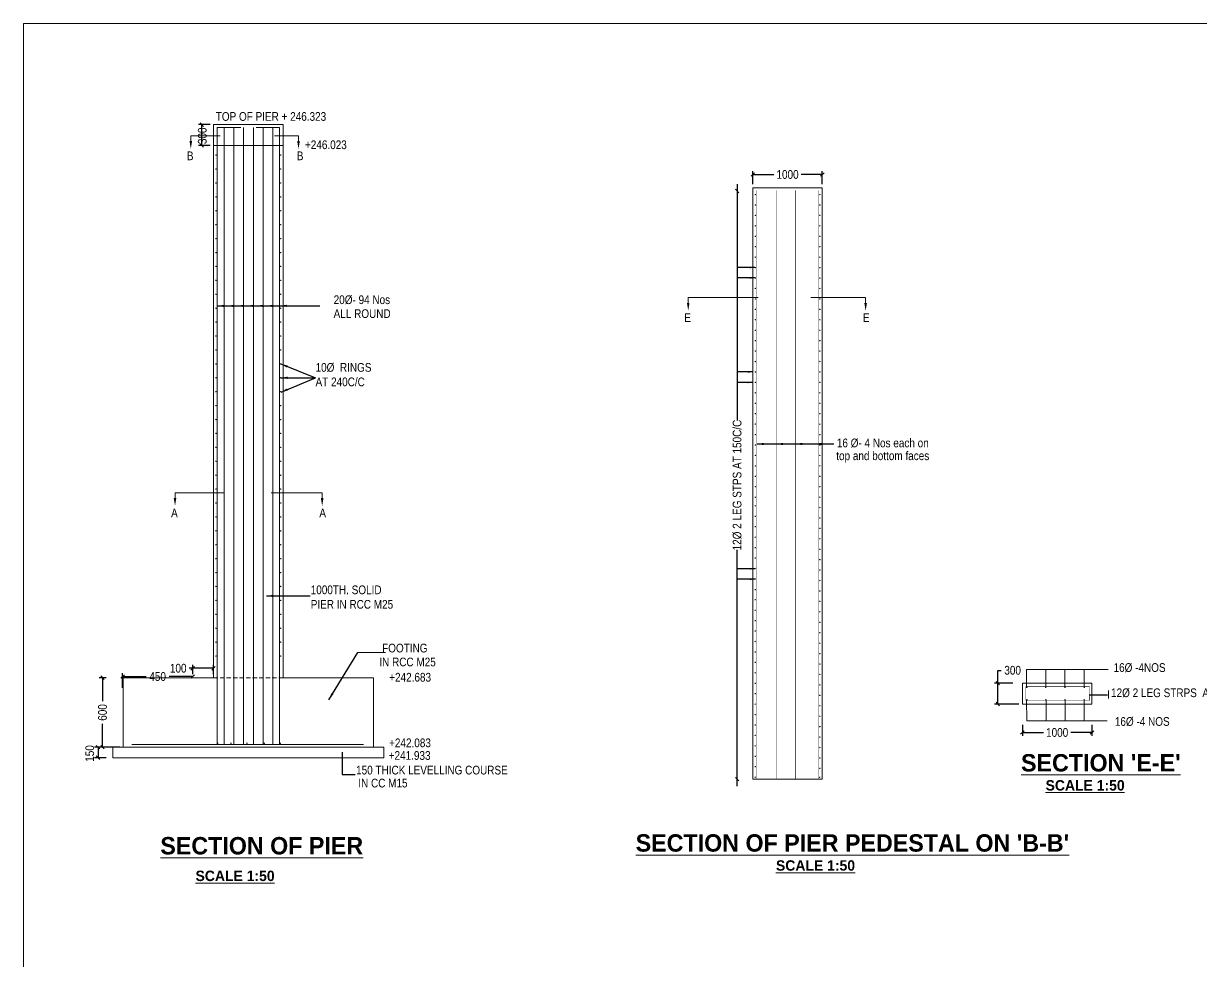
# Model space of a CAD drawing. Header units: millimetres. Extents: x 661061 to 1163463, y -603300 to -1950.
# Drawn here: x 1083070 to 1116943, y -28910 to -1950 of the extents above; entities that cross this region are included whole.
import ezdxf

# ---------------------------------------------------------------- set-up
doc = ezdxf.new("R2010")
doc.units = ezdxf.units.MM
doc.linetypes.add('DASHED', pattern=[0.75, 0.5, -0.25])
doc.layers.add('abutment', color=7, linetype='Continuous')
doc.layers.add('canal', color=7, linetype='Continuous')
doc.styles.add('ARIAL NARROW', font='ARIALN.TTF')
doc.styles.add('arn', font='ARIALN.TTF')
doc.styles.add('CITYBLUEPR', font='cityb___.ttf')
doc.dimstyles.get("Standard").update_dxf_attribs({"dimtxt": 0.18, "dimasz": 0.18, "dimexe": 0.18, "dimexo": 0.0625, "dimgap": 0.09, "dimtad": 0, "dimtih": 1, "dimtoh": 1, "dimdec": 4, "dimzin": 0, "dimdsep": 46, "dimtxsty": 'Standard', "dimcen": 0.09, "dimadec": 0, "dimazin": 0, "dimtfac": 1, "dimtdec": 4, "dimtofl": 0, "dimtmove": 0, "dimatfit": 3, "dimfxl": 1, "dimtolj": 1, "dimtzin": 0, "dimarcsym": 0})
doc.dimstyles.new('STANDARD$0', dxfattribs={"dimscale": 88.888889, "dimtxt": 0.02, "dimasz": 0.02, "dimexe": 0.05, "dimexo": 0.1, "dimgap": 0.002, "dimtad": 2, "dimdec": 0, "dimzin": 1, "dimdsep": 46, "dimtxsty": 'Standard', "dimcen": 0.09, "dimadec": 0, "dimazin": 0, "dimtfac": 1, "dimtdec": 4, "dimtofl": 0, "dimtmove": 0, "dimatfit": 3, "dimfxl": 1, "dimtolj": 1, "dimtzin": 1, "dimarcsym": 0})
doc.dimstyles.new('STANDARD$7', dxfattribs={"dimtxt": 2, "dimasz": 2, "dimexe": 1.25, "dimexo": 0.625, "dimtad": 1, "dimdec": 0, "dimlfac": 0.5, "dimdsep": 46, "dimtxsty": 'Standard', "dimcen": 2.5, "dimadec": 0, "dimazin": 0, "dimtfac": 1, "dimtdec": 0, "dimtmove": 0, "dimatfit": 3, "dimfxl": 1, "dimtolj": 1, "dimtzin": 0, "dimarcsym": 0})

# ---------------------------------------------------------------- blocks, each defined once
blk = doc.blocks.new('_Oblique')
at = {"color": 0, "linetype": 'ByBlock', "lineweight": -2}
blk.add_line((-0.5, -0.5), (0.5, 0.5), dxfattribs=at)
blk = doc.blocks.new('*D184')
at = {"layer": 'canal', "color": 0, "linetype": 'Continuous', "lineweight": -2, "transparency": 16777216}
for p, q in [((1111088, -20910), (1111088, -20542)), ((1111088, -20542), (1111188, -20542)), ((1111523, -20910), (1110988, -20910)), ((1111088, -21510), (1111088, -20910)), ((1111694, -21510), (1110988, -21510))]:
    blk.add_line(p, q, dxfattribs=at)
at = {"layer": 'Defpoints', "color": 0, "linetype": 'Continuous', "lineweight": 9, "transparency": 16777216}
for p in [(1111623, -20910), (1111088, -21510), (1111794, -21510)]:
    blk.add_point(p, dxfattribs=at)
at = {"layer": 'canal', "color": 0, "linetype": 'Continuous', "lineweight": -2, "transparency": 16777216, "xscale": 100, "yscale": 100, "zscale": 100}
for p, rotation in [((1111088, -20910), 90), ((1111088, -21510), 270)]:
    blk.add_blockref('_Oblique', p, dxfattribs=dict(at, rotation=rotation))
at = {"layer": 'canal', "color": 0, "linetype": 'Continuous', "lineweight": 9, "transparency": 16777216, "insert": (1111514, -20542), "char_height": 250, "attachment_point": 5, "style": 'ARIAL NARROW'}
blk.add_mtext('\\A1;300', dxfattribs=at)
blk = doc.blocks.new('*D185')
at = {"layer": 'abutment', "color": 0, "linetype": 'ByBlock', "lineweight": -2, "transparency": 16777216}
for p, q in [((1103593, -6565), (1103593, -13359)), ((1103593, -23868), (1103593, -17074))]:
    blk.add_line(p, q, dxfattribs=at)
at = {"layer": 'Defpoints', "color": 0, "linetype": 'ByBlock', "lineweight": 9, "transparency": 16777216}
for p in [(1103935, -6765), (1103593, -23668), (1104040, -23668)]:
    blk.add_point(p, dxfattribs=at)
at = {"layer": 'abutment', "color": 0, "linetype": 'ByBlock', "lineweight": -2, "transparency": 16777216, "xscale": 100, "yscale": 100, "zscale": 100}
for p, rotation in [((1103593, -6765), 90), ((1103593, -23668), 270)]:
    blk.add_blockref('_Oblique', p, dxfattribs=dict(at, rotation=rotation))
at = {"layer": 'abutment', "color": 0, "linetype": 'ByBlock', "lineweight": 9, "transparency": 16777216, "insert": (1103593, -15216), "char_height": 250, "attachment_point": 5, "rotation": 90, "style": 'arn'}
blk.add_mtext('\\A1;12%%C 2 LEG STPS AT 150C/C', dxfattribs=at)
blk = doc.blocks.new('*D209')
at = {"layer": 'canal', "color": 0, "linetype": 'Continuous', "lineweight": -2, "transparency": 16777216}
for p, q in [((1087934, -20483), (1087834, -20483)), ((1087934, -20653), (1087934, -20383)), ((1088534, -20483), (1087934, -20483)), ((1088534, -20653), (1088534, -20383))]:
    blk.add_line(p, q, dxfattribs=at)
at = {"layer": 'Defpoints', "color": 0, "linetype": 'Continuous', "lineweight": 9, "transparency": 16777216}
for p in [(1087934, -20483), (1087934, -20753), (1088534, -20753)]:
    blk.add_point(p, dxfattribs=at)
at = {"layer": 'canal', "color": 0, "linetype": 'Continuous', "lineweight": -2, "transparency": 16777216, "xscale": 100, "yscale": 100, "zscale": 100, "rotation": 180}
blk.add_blockref('_Oblique', (1087934, -20483), dxfattribs=at)
at = {"layer": 'canal', "color": 0, "linetype": 'Continuous', "lineweight": -2, "transparency": 16777216, "xscale": 100, "yscale": 100, "zscale": 100}
blk.add_blockref('_Oblique', (1088534, -20483), dxfattribs=at)
at = {"layer": 'canal', "color": 0, "linetype": 'Continuous', "lineweight": 9, "transparency": 16777216, "insert": (1087517, -20483), "char_height": 250, "attachment_point": 5, "style": 'ARIAL NARROW'}
blk.add_mtext('\\A1;100', dxfattribs=at)
blk = doc.blocks.new('*D187')
at = {"layer": 'canal', "color": 0, "linetype": 'Continuous', "lineweight": -2, "transparency": 16777216}
for p, q in [((1085447, -20753), (1085240, -20753)), ((1085340, -20753), (1085340, -21426)), ((1085340, -22753), (1085340, -22080)), ((1085834, -22753), (1085240, -22753))]:
    blk.add_line(p, q, dxfattribs=at)
at = {"layer": 'Defpoints', "color": 0, "linetype": 'Continuous', "lineweight": 9, "transparency": 16777216}
for p in [(1085547, -20753), (1085340, -22753), (1085934, -22753)]:
    blk.add_point(p, dxfattribs=at)
at = {"layer": 'canal', "color": 0, "linetype": 'Continuous', "lineweight": -2, "transparency": 16777216, "xscale": 100, "yscale": 100, "zscale": 100}
for p, rotation in [((1085340, -20753), 90), ((1085340, -22753), 270)]:
    blk.add_blockref('_Oblique', p, dxfattribs=dict(at, rotation=rotation))
at = {"layer": 'canal', "color": 0, "linetype": 'Continuous', "lineweight": 9, "transparency": 16777216, "insert": (1085340, -21753), "char_height": 250, "attachment_point": 5, "rotation": 90, "style": 'ARIAL NARROW'}
blk.add_mtext('\\A1;600', dxfattribs=at)
blk = doc.blocks.new('*D210')
at = {"layer": 'canal', "color": 0, "linetype": 'Continuous', "lineweight": -2, "transparency": 16777216}
for p, q in [((1088434, -4855), (1088099, -4855)), ((1088199, -5455), (1088199, -4855)), ((1088434, -5455), (1088099, -5455))]:
    blk.add_line(p, q, dxfattribs=at)
at = {"layer": 'Defpoints', "color": 0, "linetype": 'Continuous', "lineweight": 9, "transparency": 16777216}
for p in [(1088199, -4855), (1088534, -4855), (1088534, -5455)]:
    blk.add_point(p, dxfattribs=at)
at = {"layer": 'canal', "color": 0, "linetype": 'Continuous', "lineweight": -2, "transparency": 16777216, "xscale": 100, "yscale": 100, "zscale": 100}
for p, rotation in [((1088199, -4855), 90), ((1088199, -5455), 270)]:
    blk.add_blockref('_Oblique', p, dxfattribs=dict(at, rotation=rotation))
at = {"layer": 'canal', "color": 0, "linetype": 'Continuous', "lineweight": 9, "transparency": 16777216, "insert": (1088211, -5177), "char_height": 250, "attachment_point": 5, "rotation": 90, "style": 'ARIAL NARROW'}
blk.add_mtext('\\A1;300', dxfattribs=at)
blk = doc.blocks.new('*D211')
at = {"layer": 'canal', "color": 0, "linetype": 'Continuous', "lineweight": -2, "transparency": 16777216}
for p, q in [((1104040, -6568), (1104040, -6190)), ((1104040, -6290), (1104644, -6290)), ((1106040, -6290), (1105436, -6290)), ((1106040, -6568), (1106040, -6190))]:
    blk.add_line(p, q, dxfattribs=at)
at = {"layer": 'Defpoints', "color": 0, "linetype": 'Continuous', "lineweight": 9, "transparency": 16777216}
for p in [(1106040, -6290), (1104040, -6668), (1106040, -6668)]:
    blk.add_point(p, dxfattribs=at)
at = {"layer": 'canal', "color": 0, "linetype": 'Continuous', "lineweight": -2, "transparency": 16777216, "xscale": 100, "yscale": 100, "zscale": 100, "rotation": 180}
blk.add_blockref('_Oblique', (1104040, -6290), dxfattribs=at)
at = {"layer": 'canal', "color": 0, "linetype": 'Continuous', "lineweight": -2, "transparency": 16777216, "xscale": 100, "yscale": 100, "zscale": 100}
blk.add_blockref('_Oblique', (1106040, -6290), dxfattribs=at)
at = {"layer": 'canal', "color": 0, "linetype": 'Continuous', "lineweight": 9, "transparency": 16777216, "insert": (1105040, -6290), "char_height": 250, "attachment_point": 5, "style": 'ARIAL NARROW'}
blk.add_mtext('\\A1;1000', dxfattribs=at)
blk = doc.blocks.new('*D188')
at = {"layer": 'canal', "color": 0, "linetype": 'Continuous', "lineweight": -2, "transparency": 16777216}
for p, q in [((1111794, -22110), (1111794, -22429)), ((1111794, -22329), (1112398, -22329)), ((1113794, -22329), (1113190, -22329)), ((1113794, -22110), (1113794, -22429))]:
    blk.add_line(p, q, dxfattribs=at)
at = {"layer": 'Defpoints', "color": 0, "linetype": 'Continuous', "lineweight": 9, "transparency": 16777216}
for p in [(1111794, -22010), (1113794, -22010), (1113794, -22329)]:
    blk.add_point(p, dxfattribs=at)
at = {"layer": 'canal', "color": 0, "linetype": 'Continuous', "lineweight": -2, "transparency": 16777216, "xscale": 100, "yscale": 100, "zscale": 100, "rotation": 180}
blk.add_blockref('_Oblique', (1111794, -22329), dxfattribs=at)
at = {"layer": 'canal', "color": 0, "linetype": 'Continuous', "lineweight": -2, "transparency": 16777216, "xscale": 100, "yscale": 100, "zscale": 100}
blk.add_blockref('_Oblique', (1113794, -22329), dxfattribs=at)
at = {"layer": 'canal', "color": 0, "linetype": 'Continuous', "lineweight": 9, "transparency": 16777216, "insert": (1112794, -22329), "char_height": 250, "attachment_point": 5, "style": 'ARIAL NARROW'}
blk.add_mtext('\\A1;1000', dxfattribs=at)
blk = doc.blocks.new('*D200')
at = {"layer": 'canal', "color": 0, "linetype": 'Continuous', "lineweight": -2, "transparency": 16777216}
for p, q in [((1085449, -22753), (1085111, -22753)), ((1085211, -22753), (1085211, -23053)), ((1085441, -23053), (1085111, -23053))]:
    blk.add_line(p, q, dxfattribs=at)
at = {"layer": 'Defpoints', "color": 0, "linetype": 'Continuous', "lineweight": 9, "transparency": 16777216}
for p in [(1085549, -22753), (1085211, -23053), (1085541, -23053)]:
    blk.add_point(p, dxfattribs=at)
at = {"layer": 'canal', "color": 0, "linetype": 'Continuous', "lineweight": -2, "transparency": 16777216, "xscale": 100, "yscale": 100, "zscale": 100}
for p, rotation in [((1085211, -22753), 90), ((1085211, -23053), 270)]:
    blk.add_blockref('_Oblique', p, dxfattribs=dict(at, rotation=rotation))
at = {"layer": 'canal', "color": 0, "linetype": 'Continuous', "lineweight": 9, "transparency": 16777216, "insert": (1084974, -22932), "char_height": 250, "attachment_point": 5, "rotation": 90, "style": 'ARIAL NARROW'}
blk.add_mtext('\\A1;150', dxfattribs=at)
blk = doc.blocks.new('*D214')
at = {"layer": 'canal', "color": 0, "linetype": 'Continuous', "lineweight": -2, "transparency": 16777216}
for p, q in [((1085919, -21047), (1085919, -20621)), ((1087934, -20653), (1087934, -20621)), ((1085919, -20721), (1086596, -20721)), ((1087934, -20721), (1087257, -20721))]:
    blk.add_line(p, q, dxfattribs=at)
at = {"layer": 'Defpoints', "color": 0, "linetype": 'Continuous', "lineweight": 9, "transparency": 16777216}
for p in [(1085919, -20721), (1087934, -20753), (1085919, -21147)]:
    blk.add_point(p, dxfattribs=at)
at = {"layer": 'canal', "color": 0, "linetype": 'Continuous', "lineweight": -2, "transparency": 16777216, "xscale": 100, "yscale": 100, "zscale": 100, "rotation": 180}
blk.add_blockref('_Oblique', (1085919, -20721), dxfattribs=at)
at = {"layer": 'canal', "color": 0, "linetype": 'Continuous', "lineweight": -2, "transparency": 16777216, "xscale": 100, "yscale": 100, "zscale": 100}
blk.add_blockref('_Oblique', (1087934, -20721), dxfattribs=at)
at = {"layer": 'canal', "color": 0, "linetype": 'Continuous', "lineweight": 9, "transparency": 16777216, "insert": (1086926, -20721), "char_height": 250, "attachment_point": 5, "style": 'ARIAL NARROW'}
blk.add_mtext('\\A1;450', dxfattribs=at)

msp = doc.modelspace()

# ---------------------------------------------------------------- linework, layer by layer
at = {"layer": 'abutment', "color": 0, "linetype": 'ByBlock', "lineweight": 9}
for p, q in [((1163462.7, -1950), (1083070, -1950)), ((1083070, -56950), (1083070, -1950)), ((1088533.5, -20752.9), (1088533.5, -4854.9)), ((1088533.5, -4854.9), (1090533.5, -4854.9)), ((1088533.5, -20752.9), (1088533.5, -4854.9)), ((1088633.5, -22672.9), (1088633.5, -4934.9)), ((1088633.5, -4934.9), (1089315.1, -4934.9)), ((1088839.7, -22672.9), (1088839.7, -4934.9)), ((1089119.7, -4934.9), (1089119.7, -22672.9)), ((1089399.7, -4937.5), (1089399.7, -22672.9)), ((1089679.7, -4938.8), (1089679.7, -22672.9)), ((1090433.5, -4934.9), (1089755.6, -4934.9)), ((1089959.7, -4934.9), (1089959.7, -22672.9)), ((1090239.7, -4934.9), (1090239.7, -22672.9)), ((1090433.5, -22672.9), (1090433.5, -4934.9)), ((1090533.5, -20752.9), (1090533.5, -4854.9)), ((1087879.5, -5176.5), (1088720.5, -5176.5)), ((1087879.5, -5326.5), (1087879.5, -5176.5)), ((1090976.6, -5176.5), (1090290.4, -5176.5)), ((1090976.6, -5326.5), (1090976.6, -5176.5)), ((1088533.5, -5454.9), (1090533.5, -5454.9)), ((1104040, -6668.1), (1106040, -6668.1)), ((1104040, -6668.1), (1104040, -23668.1)), ((1106040, -6668.1), (1106040, -15668.1)), ((1106040, -6668.1), (1106040, -23668.1)), ((1102183.9, -9829), (1104199.1, -9829)), ((1102183.9, -9979), (1102183.9, -9829)), ((1107286.1, -9829), (1105712.7, -9829)), ((1107286.1, -9979), (1107286.1, -9829)), ((1087425.8, -15440.2), (1088833.5, -15440.2)), ((1087425.8, -15590.2), (1087425.8, -15440.2)), ((1091657, -15440.2), (1090194.1, -15440.2)), ((1091657, -15590.2), (1091657, -15440.2)), ((1092679.5, -20029.4), (1093478.2, -20029.4)), ((1111915.1, -20516.9), (1114261.4, -20516.9)), ((1111915.1, -21041.6), (1111915.1, -20516.9)), ((1112467.1, -21041.6), (1112467.1, -20516.9)), ((1113019.1, -21041.6), (1113019.1, -20516.9)), ((1113571.1, -21041.6), (1113571.1, -20516.9)), ((1085933.5, -20752.9), (1085933.5, -22752.9)), ((1093133.5, -20752.9), (1093133.5, -22752.9)), ((1111793.7, -20910.5), (1113793.7, -20910.5)), ((1111793.7, -21510.5), (1111793.7, -20910.5)), ((1113793.7, -21510.5), (1113793.7, -20910.5)), ((1114234.4, -21248.7), (1114273, -21256.4)), ((1114273, -21256.4), (1114273, -21118.9)), ((1114273, -21256.4), (1114273, -21347.4)), ((1113793.7, -21510.5), (1111793.7, -21510.5)), ((1111915.1, -21379.3), (1111918.3, -21997.2)), ((1112473.1, -21379.3), (1112473.1, -21994.3)), ((1113023.8, -21389.3), (1113023.8, -22004.3)), ((1113570.8, -21410.5), (1113570.8, -21994.3)), ((1111918.4, -21997.2), (1114235.6, -21995.2)), ((1086186.5, -22672.9), (1092843.6, -22672.9)), ((1085633.5, -22752.9), (1093433.5, -22752.9)), ((1085633.5, -23052.9), (1085633.5, -22752.9)), ((1085823, -22752.9), (1093433.5, -22752.9)), ((1093433.5, -22752.9), (1093433.5, -23052.9)), ((1085633.5, -23052.9), (1093433.5, -23052.9)), ((1104040, -23668.1), (1106040, -23668.1))]:
    msp.add_line(p, q, dxfattribs=at)
at = {"layer": 'abutment', "color": 0, "lineweight": 9, "ltscale": 250}
for p, q in [((1088533.5, -20752.9), (1085933.5, -20752.9)), ((1090533.5, -20752.9), (1093133.5, -20752.9))]:
    msp.add_line(p, q, dxfattribs=at)
at = {"layer": 'abutment', "color": 0, "linetype": 'DASHED', "lineweight": 9, "ltscale": 250}
msp.add_line((1088533.5, -20752.9), (1090533.5, -20752.9), dxfattribs=at)
at = {"layer": 'abutment', "color": 0, "linetype": 'ByBlock', "lineweight": 9, "const_width": 20}
for points in [[(1088612.3, -5732, 1), (1088592.3, -5732, 1)], [(1090454.7, -5732, -1), (1090474.7, -5732, -1)], [(1088612.3, -6132, 1), (1088592.3, -6132, 1)], [(1090454.7, -6132, -1), (1090474.7, -6132, -1)], [(1088612.3, -6532, 1), (1088592.3, -6532, 1)], [(1090454.7, -6532, -1), (1090474.7, -6532, -1)], [(1088612.3, -6932, 1), (1088592.3, -6932, 1)], [(1090454.7, -6932, -1), (1090474.7, -6932, -1)], [(1104126.7, -6864.9, -1), (1104106.7, -6864.9, -1)], [(1105979, -6864.9, -1), (1105959, -6864.9, -1)], [(1088612.3, -7332, 1), (1088592.3, -7332, 1)], [(1090454.7, -7332, -1), (1090474.7, -7332, -1)], [(1104126.7, -7164.9, -1), (1104106.7, -7164.9, -1)], [(1104126.7, -7464.9, -1), (1104106.7, -7464.9, -1)], [(1105979, -7164.9, -1), (1105959, -7164.9, -1)], [(1105979, -7464.9, -1), (1105959, -7464.9, -1)], [(1088612.3, -7732, 1), (1088592.3, -7732, 1)], [(1090454.7, -7732, -1), (1090474.7, -7732, -1)], [(1104126.7, -7764.9, -1), (1104106.7, -7764.9, -1)], [(1105979, -7764.9, -1), (1105959, -7764.9, -1)], [(1088612.3, -8132, 1), (1088592.3, -8132, 1)], [(1090454.7, -8132, -1), (1090474.7, -8132, -1)], [(1104126.7, -8064.9, -1), (1104106.7, -8064.9, -1)], [(1105979, -8064.9, -1), (1105959, -8064.9, -1)], [(1104126.7, -8364.9, -1), (1104106.7, -8364.9, -1)], [(1105979, -8364.9, -1), (1105959, -8364.9, -1)], [(1088612.3, -8532, 1), (1088592.3, -8532, 1)], [(1090454.7, -8532, -1), (1090474.7, -8532, -1)], [(1104126.7, -8664.9, -1), (1104106.7, -8664.9, -1)], [(1105979, -8664.9, -1), (1105959, -8664.9, -1)], [(1088612.3, -8932, 1), (1088592.3, -8932, 1)], [(1090454.7, -8932, -1), (1090474.7, -8932, -1)], [(1104126.7, -8964.9, -1), (1104106.7, -8964.9, -1)], [(1105979, -8964.9, -1), (1105959, -8964.9, -1)], [(1088612.3, -9332, 1), (1088592.3, -9332, 1)], [(1090454.7, -9332, -1), (1090474.7, -9332, -1)], [(1104126.7, -9264.9, -1), (1104106.7, -9264.9, -1)], [(1105979, -9264.9, -1), (1105959, -9264.9, -1)], [(1088612.3, -9732, 1), (1088592.3, -9732, 1)], [(1090454.7, -9732, -1), (1090474.7, -9732, -1)], [(1104126.7, -9564.9, -1), (1104106.7, -9564.9, -1)], [(1105979, -9564.9, -1), (1105959, -9564.9, -1)], [(1088612.3, -10132, 1), (1088592.3, -10132, 1)], [(1090454.7, -10132, -1), (1090474.7, -10132, -1)], [(1104126.7, -9864.9, -1), (1104106.7, -9864.9, -1)], [(1104126.7, -10164.9, -1), (1104106.7, -10164.9, -1)], [(1105979, -9864.9, -1), (1105959, -9864.9, -1)], [(1105979, -10164.9, -1), (1105959, -10164.9, -1)], [(1104126.7, -10464.9, -1), (1104106.7, -10464.9, -1)], [(1105979, -10464.9, -1), (1105959, -10464.9, -1)], [(1088612.3, -10532, 1), (1088592.3, -10532, 1)], [(1090454.7, -10532, -1), (1090474.7, -10532, -1)], [(1104126.7, -10764.9, -1), (1104106.7, -10764.9, -1)], [(1105979, -10764.9, -1), (1105959, -10764.9, -1)], [(1088612.3, -10932, 1), (1088592.3, -10932, 1)], [(1090454.7, -10932, -1), (1090474.7, -10932, -1)], [(1104126.7, -11064.9, -1), (1104106.7, -11064.9, -1)], [(1105979, -11064.9, -1), (1105959, -11064.9, -1)], [(1088612.3, -11332, 1), (1088592.3, -11332, 1)], [(1090454.7, -11332, -1), (1090474.7, -11332, -1)], [(1104126.7, -11364.9, -1), (1104106.7, -11364.9, -1)], [(1105979, -11364.9, -1), (1105959, -11364.9, -1)], [(1088612.3, -11732, 1), (1088592.3, -11732, 1)], [(1090454.7, -11732, -1), (1090474.7, -11732, -1)], [(1104126.7, -11664.9, -1), (1104106.7, -11664.9, -1)], [(1105979, -11664.9, -1), (1105959, -11664.9, -1)], [(1088612.3, -12132, 1), (1088592.3, -12132, 1)], [(1090454.7, -12132, -1), (1090474.7, -12132, -1)], [(1104126.7, -11964.9, -1), (1104106.7, -11964.9, -1)], [(1105979, -11964.9, -1), (1105959, -11964.9, -1)], [(1088612.3, -12532, 1), (1088592.3, -12532, 1)], [(1090454.7, -12532, -1), (1090474.7, -12532, -1)], [(1104126.7, -12264.9, -1), (1104106.7, -12264.9, -1)], [(1105979, -12264.9, -1), (1105959, -12264.9, -1)], [(1104126.7, -12564.9, -1), (1104106.7, -12564.9, -1)], [(1104126.7, -12864.9, -1), (1104106.7, -12864.9, -1)], [(1105979, -12564.9, -1), (1105959, -12564.9, -1)], [(1105979, -12864.9, -1), (1105959, -12864.9, -1)], [(1088612.3, -12932, 1), (1088592.3, -12932, 1)], [(1090454.7, -12932, -1), (1090474.7, -12932, -1)], [(1104126.7, -13164.9, -1), (1104106.7, -13164.9, -1)], [(1105979, -13164.9, -1), (1105959, -13164.9, -1)], [(1088612.3, -13332, 1), (1088592.3, -13332, 1)], [(1090454.7, -13332, -1), (1090474.7, -13332, -1)], [(1104126.7, -13464.9, -1), (1104106.7, -13464.9, -1)], [(1105979, -13464.9, -1), (1105959, -13464.9, -1)], [(1088612.3, -13732, 1), (1088592.3, -13732, 1)], [(1090454.7, -13732, -1), (1090474.7, -13732, -1)], [(1104126.7, -13764.9, -1), (1104106.7, -13764.9, -1)], [(1105979, -13764.9, -1), (1105959, -13764.9, -1)], [(1088612.3, -14132, 1), (1088592.3, -14132, 1)], [(1090454.7, -14132, -1), (1090474.7, -14132, -1)], [(1104126.7, -14064.9, -1), (1104106.7, -14064.9, -1)], [(1105979, -14064.9, -1), (1105959, -14064.9, -1)], [(1088612.3, -14532, 1), (1088592.3, -14532, 1)], [(1090454.7, -14532, -1), (1090474.7, -14532, -1)], [(1104126.7, -14364.9, -1), (1104106.7, -14364.9, -1)], [(1105979, -14364.9, -1), (1105959, -14364.9, -1)], [(1104126.7, -14664.9, -1), (1104106.7, -14664.9, -1)], [(1105979, -14664.9, -1), (1105959, -14664.9, -1)], [(1088612.3, -14932, 1), (1088592.3, -14932, 1)], [(1090454.7, -14932, -1), (1090474.7, -14932, -1)], [(1104126.7, -14964.9, -1), (1104106.7, -14964.9, -1)], [(1105979, -14964.9, -1), (1105959, -14964.9, -1)], [(1088612.3, -15332, 1), (1088592.3, -15332, 1)], [(1090454.7, -15332, -1), (1090474.7, -15332, -1)], [(1104126.7, -15264.9, -1), (1104106.7, -15264.9, -1)], [(1104126.7, -15564.9, -1), (1104106.7, -15564.9, -1)], [(1105979, -15264.9, -1), (1105959, -15264.9, -1)], [(1105979, -15564.9, -1), (1105959, -15564.9, -1)], [(1088612.3, -15732, 1), (1088592.3, -15732, 1)], [(1090454.7, -15732, -1), (1090474.7, -15732, -1)], [(1104120, -15813.5, -1), (1104100, -15813.5, -1)], [(1105979, -15860.9, -1), (1105959, -15860.9, -1)], [(1088612.3, -16132, 1), (1088592.3, -16132, 1)], [(1090454.7, -16132, -1), (1090474.7, -16132, -1)], [(1104120, -16113.5, -1), (1104100, -16113.5, -1)], [(1105979, -16160.9, -1), (1105959, -16160.9, -1)], [(1088612.3, -16532, 1), (1088592.3, -16532, 1)], [(1090454.7, -16532, -1), (1090474.7, -16532, -1)], [(1104120, -16413.5, -1), (1104100, -16413.5, -1)], [(1105979, -16460.9, -1), (1105959, -16460.9, -1)], [(1088612.3, -16932, 1), (1088592.3, -16932, 1)], [(1090454.7, -16932, -1), (1090474.7, -16932, -1)], [(1104120, -16713.5, -1), (1104100, -16713.5, -1)], [(1105979, -16760.9, -1), (1105959, -16760.9, -1)], [(1104120, -17013.5, -1), (1104100, -17013.5, -1)], [(1105979, -17060.9, -1), (1105959, -17060.9, -1)], [(1088612.3, -17332, 1), (1088592.3, -17332, 1)], [(1090454.7, -17332, -1), (1090474.7, -17332, -1)], [(1104120, -17313.5, -1), (1104100, -17313.5, -1)], [(1104120, -17613.5, -1), (1104100, -17613.5, -1)], [(1105979, -17360.9, -1), (1105959, -17360.9, -1)], [(1088612.3, -17732, 1), (1088592.3, -17732, 1)], [(1090454.7, -17732, -1), (1090474.7, -17732, -1)], [(1104120, -17913.5, -1), (1104100, -17913.5, -1)], [(1105979, -17660.9, -1), (1105959, -17660.9, -1)], [(1105979, -17960.9, -1), (1105959, -17960.9, -1)], [(1088612.3, -18132, 1), (1088592.3, -18132, 1)], [(1090454.7, -18132, -1), (1090474.7, -18132, -1)], [(1104122.6, -18223, -1), (1104102.6, -18223, -1)], [(1105979, -18260.9, -1), (1105959, -18260.9, -1)], [(1088612.3, -18532, 1), (1088592.3, -18532, 1)], [(1090454.7, -18532, -1), (1090474.7, -18532, -1)], [(1104120, -18513.5, -1), (1104100, -18513.5, -1)], [(1105979, -18560.9, -1), (1105959, -18560.9, -1)], [(1088612.3, -18932, 1), (1088592.3, -18932, 1)], [(1090454.7, -18932, -1), (1090474.7, -18932, -1)], [(1104120, -18813.5, -1), (1104100, -18813.5, -1)], [(1105979, -18860.9, -1), (1105959, -18860.9, -1)], [(1104120, -19113.5, -1), (1104100, -19113.5, -1)], [(1105979, -19160.9, -1), (1105959, -19160.9, -1)], [(1088612.3, -19332, 1), (1088592.3, -19332, 1)], [(1090454.7, -19332, -1), (1090474.7, -19332, -1)], [(1104120, -19413.5, -1), (1104100, -19413.5, -1)], [(1105979, -19460.9, -1), (1105959, -19460.9, -1)], [(1088612.3, -19732, 1), (1088592.3, -19732, 1)], [(1090454.7, -19732, -1), (1090474.7, -19732, -1)], [(1104120, -19713.5, -1), (1104100, -19713.5, -1)], [(1105979, -19760.9, -1), (1105959, -19760.9, -1)], [(1088612.3, -20132, 1), (1088592.3, -20132, 1)], [(1090454.7, -20132, -1), (1090474.7, -20132, -1)], [(1104120, -20013.5, -1), (1104100, -20013.5, -1)], [(1104120, -20313.5, -1), (1104100, -20313.5, -1)], [(1105979, -20060.9, -1), (1105959, -20060.9, -1)], [(1104120, -20613.5, -1), (1104100, -20613.5, -1)], [(1105979, -20360.9, -1), (1105959, -20360.9, -1)], [(1105979, -20660.9, -1), (1105959, -20660.9, -1)], [(1104120, -20913.5, -1), (1104100, -20913.5, -1)], [(1105979, -20960.9, -1), (1105959, -20960.9, -1)], [(1104120, -21213.5, -1), (1104100, -21213.5, -1)], [(1105979, -21260.9, -1), (1105959, -21260.9, -1)], [(1111934.7, -21031.6, -1), (1111914.7, -21031.6, -1)], [(1112477.1, -21031.6, -1), (1112457.1, -21031.6, -1)], [(1113029.1, -21031.6, -1), (1113009.1, -21031.6, -1)], [(1113581.1, -21031.6, -1), (1113561.1, -21031.6, -1)], [(1104120, -21513.5, -1), (1104100, -21513.5, -1)], [(1105979, -21560.9, -1), (1105959, -21560.9, -1)], [(1111934.7, -21389.3, 1), (1111914.7, -21389.3, 1)], [(1112477.1, -21389.3, 1), (1112457.1, -21389.3, 1)], [(1113029.1, -21389.3, 1), (1113009.1, -21389.3, 1)], [(1113581.1, -21389.3, 1), (1113561.1, -21389.3, 1)], [(1104120, -21813.5, -1), (1104100, -21813.5, -1)], [(1105979, -21860.9, -1), (1105959, -21860.9, -1)], [(1104120, -22113.5, -1), (1104100, -22113.5, -1)], [(1105979, -22160.9, -1), (1105959, -22160.9, -1)], [(1088660.7, -22639.9, -1), (1088641.5, -22634.2, -1)], [(1089043.6, -22639.9, -1), (1089024.4, -22634.2, -1)], [(1089503.4, -22639.9, -1), (1089484.2, -22634.2, -1)], [(1089986.7, -22639.9, 1), (1090005.8, -22634.2, 1)], [(1090446.4, -22639.9, 1), (1090465.6, -22634.2, 1)], [(1104120, -22413.5, -1), (1104100, -22413.5, -1)], [(1104120, -22713.5, -1), (1104100, -22713.5, -1)], [(1105979, -22460.9, -1), (1105959, -22460.9, -1)], [(1104120, -23013.5, -1), (1104100, -23013.5, -1)], [(1105979, -22760.9, -1), (1105959, -22760.9, -1)], [(1104120, -23313.5, -1), (1104100, -23313.5, -1)], [(1105979, -23060.9, -1), (1105959, -23060.9, -1)], [(1105979, -23360.9, -1), (1105959, -23360.9, -1)], [(1104120, -23613.5, -1), (1104100, -23613.5, -1)], [(1105974.9, -23617, -1), (1105954.9, -23617, -1)]]:
    msp.add_lwpolyline(points, format="xyb", close=True, dxfattribs=at)
at = {"layer": 'abutment', "color": 0, "linetype": 'ByBlock', "lineweight": 9, "const_width": 12.5}
for points in [[(1104155.5, -6748.1), (1104155.5, -23668.1)], [(1104710.5, -6748.1), (1104710.5, -23668.1)], [(1105265.5, -6748.1), (1105265.5, -23668.1)], [(1105930.5, -6748.1), (1105930.5, -23668.1)]]:
    msp.add_lwpolyline(points, dxfattribs=at)
msp.add_lwpolyline([(1111893.7, -21010.5), (1113723.8, -21010.5), (1113718.9, -21410.5), (1111893.7, -21410.5)], close=True, dxfattribs=at)
at = {"layer": 'abutment', "color": 0, "linetype": 'ByBlock', "lineweight": 9}
for points in [[(1087842, -5326.5), (1087879.5, -5551.5), (1087917, -5326.5)], [(1091014.1, -5326.5), (1090976.6, -5551.5), (1090939.1, -5326.5)], [(1102146.4, -9979), (1102183.9, -10204), (1102221.4, -9979)], [(1107323.6, -9979), (1107286.1, -10204), (1107248.6, -9979)], [(1087388.3, -15590.2), (1087425.8, -15815.2), (1087463.3, -15590.2)], [(1091694.5, -15590.2), (1091657, -15815.2), (1091619.5, -15590.2)]]:
    msp.add_solid(points, dxfattribs=at)

# ---------------------------------------------------------------- texts
for s, height, style, p in [('B', 250, 'arn', (1087766.6, -5877.3)), ('B', 250, 'arn', (1090927.6, -5877.3)), ('20%%C- 94 Nos', 250, 'arn', (1091987.6, -10013.1)), ('ALL ROUND', 250, 'arn', (1091987.6, -10413.1)), ('E', 250, 'arn', (1102071, -10529.8)), ('E', 250, 'arn', (1107205.3, -10529.8)), ('16 %%C- 4 Nos each on ', 250, 'arn', (1106458.3, -14130.5)), ('top and bottom faces', 250, 'arn', (1106440.7, -14499.2)), ('A', 250, 'arn', (1087312.8, -16141.1)), ('A', 250, 'arn', (1091576.2, -16141.1)), (' FOOTING', 250, 'arn', (1093301.8, -20026.8)), ('IN RCC M25', 250, 'arn', (1093301.8, -20426.8)), ('+242.683', 250, 'ARIAL NARROW', (1093585.9, -20866.1)), ('16%%C -4NOS ', 250, 'arn', (1114415.6, -20586.8)), ('12%%C 2 LEG STRPS  AT 150C/C', 250, 'arn', (1114343.9, -21311.6)), ('16%%C -4 NOS', 250, 'arn', (1114453.1, -22137.1)), ('+242.083', 250, 'ARIAL NARROW', (1093581.8, -22751.2)), ('+241.933', 250, 'ARIAL NARROW', (1093571.4, -23114.3)), (" %%uSECTION 'E-E'", 500, 'CITYBLUEPR', (1111569.1, -23450)), ('%%USCALE 1:50', 300, 'CITYBLUEPR', (1112461, -23998.1)), ('%%USECTION OF PIER', 500, 'CITYBLUEPR', (1087003.5, -25833.8)), (" %%uSECTION OF PIER PEDESTAL ON 'B-B'", 500, 'CITYBLUEPR', (1100487.5, -25753.9)), ('%%USCALE 1:50', 300, 'CITYBLUEPR', (1104707.4, -26301.9)), ('%%USCALE 1:50', 300, 'CITYBLUEPR', (1088015.4, -26599.8))]:
    msp.add_text(s, height=height, dxfattribs=dict(at, style=style)).set_placement(p)
at = {"layer": 'abutment', "color": 0, "linetype": 'ByBlock', "lineweight": 9, "char_height": 250, "attachment_point": 1}
for s, insert, width, style in [('TOP OF PIER + 246.323', (1088596.8, -4495.3), 3334.45, 'arn'), ('+246.023', (1091163.1, -5308.1), 2289.738, 'ARIAL NARROW')]:
    msp.add_mtext(s, dxfattribs=dict(at, insert=insert, width=width, style=style))
at = {"layer": 'abutment', "color": 0, "linetype": 'ByBlock', "lineweight": 9, "char_height": 250, "attachment_point": 4, "style": 'arn'}
for s, insert in [('10%%C  RINGS\\PAT 240C/C', (1091467.5, -12043.6)), ('1000TH. SOLID\\PPIER IN RCC M25', (1091328.3, -18437.8)), ('150 THICK LEVELLING COURSE ', (1092633.4, -23411.3)), ('IN CC M15', (1092696.2, -23784.4))]:
    msp.add_mtext(s, dxfattribs=dict(at, insert=insert))

# ---------------------------------------------------------------- dimensions: what is measured, and where the dimension line sits
at = {"layer": 'abutment', "color": 0, "linetype": 'ByBlock', "lineweight": 9}
dim = msp.add_linear_dim(base=(1103593.3, -23668.1), p1=(1103935.3, -6764.9), p2=(1104040, -23668.1), angle=90, text='12%%C 2 LEG STPS AT 150C/C', dimstyle='Standard', override={"dimtxt": 250, "dimasz": 100, "dimtih": 0, "dimdec": 0, "dimtxsty": 'arn', "dimblk1": 'Oblique', "dimblk2": 'Oblique', "dimsah": 1, "dimdle": 200, "dimse1": 1, "dimse2": 1}, dxfattribs=at)
dim.commit()
dim.dimension.update_dxf_attribs({"geometry": '*D185', "text_midpoint": (1103593.3, -15216.5)})
at = {"layer": 'canal', "color": 0, "linetype": 'Continuous', "lineweight": 9}
for base, p1, p2, text, override, picture, middle in [((1088198.9, -4854.9), (1088533.5, -5454.9), (1088533.5, -4854.9), '300', {"dimscale": 1, "dimtxt": 250, "dimasz": 100, "dimexe": 100, "dimexo": 100, "dimgap": 100, "dimtad": 0, "dimtoh": 1, "dimzin": 0, "dimtxsty": 'ARIAL NARROW', "dimblk1": 'Oblique', "dimblk2": 'Oblique', "dimsah": 1, "dimtmove": 2, "dimtzin": 0}, '*D210', (1088211, -5176.5)), ((1111087.9, -21510.5), (1111623.4, -20910.5), (1111793.7, -21510.5), '300', {"dimscale": 1, "dimtxt": 250, "dimasz": 100, "dimexe": 100, "dimexo": 100, "dimgap": 100, "dimtad": 0, "dimtoh": 1, "dimzin": 0, "dimtxsty": 'ARIAL NARROW', "dimblk1": 'Oblique', "dimblk2": 'Oblique', "dimsah": 1, "dimtzin": 0}, '*D184', (1111514, -20541.9)), ((1085210.6, -23052.9), (1085548.8, -22752.9), (1085541.4, -23052.9), '150', {"dimscale": 1, "dimtxt": 250, "dimasz": 100, "dimexe": 100, "dimexo": 100, "dimgap": 100, "dimtad": 0, "dimtoh": 1, "dimzin": 0, "dimtxsty": 'ARIAL NARROW', "dimblk1": 'Oblique', "dimblk2": 'Oblique', "dimsah": 1, "dimtmove": 2, "dimtzin": 0}, '*D200', (1084974.5, -22932.3))]:
    dim = msp.add_linear_dim(base=base, p1=p1, p2=p2, angle=90, text=text, dimstyle='STANDARD$0', override=override, dxfattribs=at)
    dim.commit()
    dim.dimension.update_dxf_attribs({"geometry": picture, "text_midpoint": middle, "dimtype": 160})
for base, p1, p2, text, picture, middle in [((1106040, -6290.4), (1104040, -6668.1), (1106040, -6668.1), '1000', '*D211', (1105040, -6290.4)), ((1087933.5, -20483.1), (1088533.5, -20752.9), (1087933.5, -20752.9), '100', '*D209', (1087517, -20483.1)), ((1085919.3, -20720.7), (1087933.5, -20752.9), (1085919.3, -21146.8), '450', '*D214', (1086926.4, -20720.7)), ((1113793.7, -22328.6), (1111793.7, -22009.5), (1113793.7, -22009.5), '1000', '*D188', (1112793.7, -22328.6))]:
    dim = msp.add_linear_dim(base=base, p1=p1, p2=p2, text=text, dimstyle='STANDARD$0', override={"dimscale": 1, "dimtxt": 250, "dimasz": 100, "dimexe": 100, "dimexo": 100, "dimgap": 100, "dimtad": 0, "dimtoh": 1, "dimzin": 0, "dimtxsty": 'ARIAL NARROW', "dimblk1": 'Oblique', "dimblk2": 'Oblique', "dimsah": 1, "dimtzin": 0}, dxfattribs=at)
    dim.commit()
    dim.dimension.update_dxf_attribs({"geometry": picture, "text_midpoint": middle})
dim = msp.add_linear_dim(base=(1085339.9, -22752.9), p1=(1085547.1, -20752.9), p2=(1085933.5, -22752.9), angle=90, text='600', dimstyle='STANDARD$0', override={"dimscale": 1, "dimtxt": 250, "dimasz": 100, "dimexe": 100, "dimexo": 100, "dimgap": 100, "dimtad": 0, "dimtoh": 1, "dimzin": 0, "dimtxsty": 'ARIAL NARROW', "dimblk1": 'Oblique', "dimblk2": 'Oblique', "dimsah": 1, "dimtzin": 0}, dxfattribs=at)
dim.commit()
dim.dimension.update_dxf_attribs({"geometry": '*D187', "text_midpoint": (1085339.9, -21752.9)})

# ---------------------------------------------------------------- leaders
at = {"layer": 'abutment', "color": 0, "linetype": 'ByBlock', "lineweight": 9}
for points, dimstyle, override in [([(1104104.4, -8961.2), (1103586.4, -8963)], 'Standard', {"dimtxt": 100, "dimasz": 150}), ([(1104104.4, -9261.2), (1103586.4, -9263)], 'Standard', {"dimtxt": 100, "dimasz": 150}), ([(1088640.8, -10064.7), (1089193.5, -10066.5)], 'STANDARD$7', {"dimtxt": 200, "dimasz": 200, "dimexe": 0.18, "dimexo": 0.0625, "dimgap": 0.09, "dimtad": 0, "dimtoh": 1, "dimlfac": 1, "dimzin": 0, "dimtxsty": 'arn', "dimcen": 0.09, "dimdle": 200, "dimse1": 1, "dimse2": 1, "dimtdec": 4, "dimtofl": 0}), ([(1088920.8, -10064.7), (1089473.5, -10066.5)], 'STANDARD$7', {"dimtxt": 200, "dimasz": 200, "dimexe": 0.18, "dimexo": 0.0625, "dimgap": 0.09, "dimtad": 0, "dimtoh": 1, "dimlfac": 1, "dimzin": 0, "dimtxsty": 'arn', "dimcen": 0.09, "dimdle": 200, "dimse1": 1, "dimse2": 1, "dimtdec": 4, "dimtofl": 0}), ([(1089200.8, -10064.7), (1089753.5, -10066.5)], 'STANDARD$7', {"dimtxt": 200, "dimasz": 200, "dimexe": 0.18, "dimexo": 0.0625, "dimgap": 0.09, "dimtad": 0, "dimtoh": 1, "dimlfac": 1, "dimzin": 0, "dimtxsty": 'arn', "dimcen": 0.09, "dimdle": 200, "dimse1": 1, "dimse2": 1, "dimtdec": 4, "dimtofl": 0}), ([(1089480.8, -10064.7), (1090033.5, -10066.5)], 'STANDARD$7', {"dimtxt": 200, "dimasz": 200, "dimexe": 0.18, "dimexo": 0.0625, "dimgap": 0.09, "dimtad": 0, "dimtoh": 1, "dimlfac": 1, "dimzin": 0, "dimtxsty": 'arn', "dimcen": 0.09, "dimdle": 200, "dimse1": 1, "dimse2": 1, "dimtdec": 4, "dimtofl": 0}), ([(1089760.8, -10064.7), (1090313.5, -10066.5)], 'STANDARD$7', {"dimtxt": 200, "dimasz": 200, "dimexe": 0.18, "dimexo": 0.0625, "dimgap": 0.09, "dimtad": 0, "dimtoh": 1, "dimlfac": 1, "dimzin": 0, "dimtxsty": 'arn', "dimcen": 0.09, "dimdle": 200, "dimse1": 1, "dimse2": 1, "dimtdec": 4, "dimtofl": 0}), ([(1090040.8, -10064.7), (1090593.5, -10066.5)], 'STANDARD$7', {"dimtxt": 200, "dimasz": 200, "dimexe": 0.18, "dimexo": 0.0625, "dimgap": 0.09, "dimtad": 0, "dimtoh": 1, "dimlfac": 1, "dimzin": 0, "dimtxsty": 'arn', "dimcen": 0.09, "dimdle": 200, "dimse1": 1, "dimse2": 1, "dimtdec": 4, "dimtofl": 0}), ([(1090440.8, -10064.1), (1091593.5, -10066)], 'STANDARD$7', {"dimtxt": 200, "dimasz": 200, "dimexe": 0.18, "dimexo": 0.0625, "dimgap": 0.09, "dimtad": 0, "dimtoh": 1, "dimlfac": 1, "dimzin": 0, "dimtxsty": 'arn', "dimcen": 0.09, "dimdle": 200, "dimse1": 1, "dimse2": 1, "dimtdec": 4, "dimtofl": 0}), ([(1090465.5, -11733.6), (1091467.4, -12133.6)], 'STANDARD$7', {"dimtxt": 200, "dimasz": 200, "dimexe": 0.18, "dimexo": 0.0625, "dimgap": 0.09, "dimtad": 0, "dimtoh": 1, "dimlfac": 1, "dimzin": 0, "dimtxsty": 'arn', "dimcen": 0.09, "dimdle": 200, "dimse1": 1, "dimse2": 1, "dimtdec": 4, "dimtofl": 0}), ([(1090475.5, -12543.6), (1091467.4, -12133.6)], 'STANDARD$7', {"dimtxt": 200, "dimasz": 200, "dimexe": 0.18, "dimexo": 0.0625, "dimgap": 0.09, "dimtad": 0, "dimtoh": 1, "dimlfac": 1, "dimzin": 0, "dimtxsty": 'arn', "dimcen": 0.09, "dimdle": 200, "dimse1": 1, "dimse2": 1, "dimtdec": 4, "dimtofl": 0}), ([(1104047.8, -11963.7), (1103593.3, -11965.6)], 'Standard', {"dimtxt": 100, "dimasz": 150}), ([(1104047.8, -12263.7), (1103593.3, -12265.4)], 'Standard', {"dimtxt": 100, "dimasz": 150}), ([(1104155.5, -14033.9), (1104710.5, -14035.7)], 'STANDARD$7', {"dimtxt": 200, "dimasz": 200, "dimexe": 0.18, "dimexo": 0.0625, "dimgap": 0.09, "dimtad": 0, "dimtoh": 1, "dimlfac": 1, "dimzin": 0, "dimtxsty": 'arn', "dimcen": 0.09, "dimdle": 200, "dimse1": 1, "dimse2": 1, "dimtdec": 4, "dimtofl": 0}), ([(1104710.5, -14033.9), (1105265.5, -14035.7)], 'STANDARD$7', {"dimtxt": 200, "dimasz": 200, "dimexe": 0.18, "dimexo": 0.0625, "dimgap": 0.09, "dimtad": 0, "dimtoh": 1, "dimlfac": 1, "dimzin": 0, "dimtxsty": 'arn', "dimcen": 0.09, "dimdle": 200, "dimse1": 1, "dimse2": 1, "dimtdec": 4, "dimtofl": 0}), ([(1105265.5, -14033.9), (1105820.5, -14035.7)], 'STANDARD$7', {"dimtxt": 200, "dimasz": 200, "dimexe": 0.18, "dimexo": 0.0625, "dimgap": 0.09, "dimtad": 0, "dimtoh": 1, "dimlfac": 1, "dimzin": 0, "dimtxsty": 'arn', "dimcen": 0.09, "dimdle": 200, "dimse1": 1, "dimse2": 1, "dimtdec": 4, "dimtofl": 0}), ([(1105820.5, -14033.9), (1106375.5, -14035.7)], 'STANDARD$7', {"dimtxt": 200, "dimasz": 200, "dimexe": 0.18, "dimexo": 0.0625, "dimgap": 0.09, "dimtad": 0, "dimtoh": 1, "dimlfac": 1, "dimzin": 0, "dimtxsty": 'arn', "dimcen": 0.09, "dimdle": 200, "dimse1": 1, "dimse2": 1, "dimtdec": 4, "dimtofl": 0}), ([(1104107.8, -17622.2), (1103593.3, -17624.1)], 'Standard', {"dimtxt": 100, "dimasz": 150}), ([(1104107.8, -17922.2), (1103593.3, -17924.1)], 'Standard', {"dimtxt": 100, "dimasz": 150}), ([(1090053.4, -18402.8), (1091307.9, -18402.8)], 'STANDARD$7', {"dimtxt": 200, "dimasz": 200, "dimexe": 0.18, "dimexo": 0.0625, "dimgap": 0.09, "dimtad": 0, "dimtoh": 1, "dimlfac": 1, "dimzin": 0, "dimtxsty": 'arn', "dimcen": 0.09, "dimdle": 200, "dimse1": 1, "dimse2": 1, "dimtdec": 4, "dimtofl": 0}), ([(1091845, -21389.2), (1092679.5, -20029.4)], 'STANDARD$7', {"dimtxt": 200, "dimasz": 200, "dimexe": 0.18, "dimexo": 0.0625, "dimgap": 0.09, "dimtad": 0, "dimtoh": 1, "dimlfac": 1, "dimzin": 0, "dimtxsty": 'arn', "dimcen": 0.09, "dimdle": 200, "dimse1": 1, "dimse2": 1, "dimtdec": 4, "dimtofl": 0}), ([(1113714.5, -21248.7), (1114234.4, -21248.7)], 'STANDARD$7', {"dimtxt": 200, "dimasz": 100, "dimexe": 0.18, "dimexo": 0.0625, "dimgap": 0.09, "dimtad": 0, "dimtoh": 1, "dimlfac": 1, "dimzin": 0, "dimtxsty": 'arn', "dimcen": 0.09, "dimdle": 200, "dimse1": 1, "dimse2": 1, "dimtdec": 4, "dimtofl": 0}), ([(1092235.2, -22898.5), (1092235.2, -23536.3), (1092608.1, -23536.3)], 'STANDARD$7', {"dimtxt": 200, "dimasz": 100, "dimexe": 100, "dimexo": 100, "dimgap": 100, "dimtad": 0, "dimtoh": 1, "dimlfac": 1, "dimzin": 0, "dimtxsty": 'ARIAL NARROW', "dimcen": 0.09, "dimtdec": 4, "dimtofl": 0})]:
    msp.add_leader(points, dimstyle=dimstyle, override=override, dxfattribs=at)
at = {"layer": 'abutment', "color": 0, "linetype": 'ByBlock', "lineweight": 9, "annotation_type": 0, "has_hookline": 1, "hookline_direction": 0, "text_width": 1562.1}
msp.add_leader([(1090465.5, -12133.6), (1091467.4, -12133.6)], dimstyle='STANDARD$7', override={"dimtxt": 200, "dimasz": 200, "dimexe": 0.18, "dimexo": 0.0625, "dimgap": 0.09, "dimtad": 0, "dimtoh": 1, "dimlfac": 1, "dimzin": 0, "dimtxsty": 'arn', "dimcen": 0.09, "dimdle": 200, "dimse1": 1, "dimse2": 1, "dimtdec": 4, "dimtofl": 0}, dxfattribs=at)

doc.saveas('drawing.dxf')
